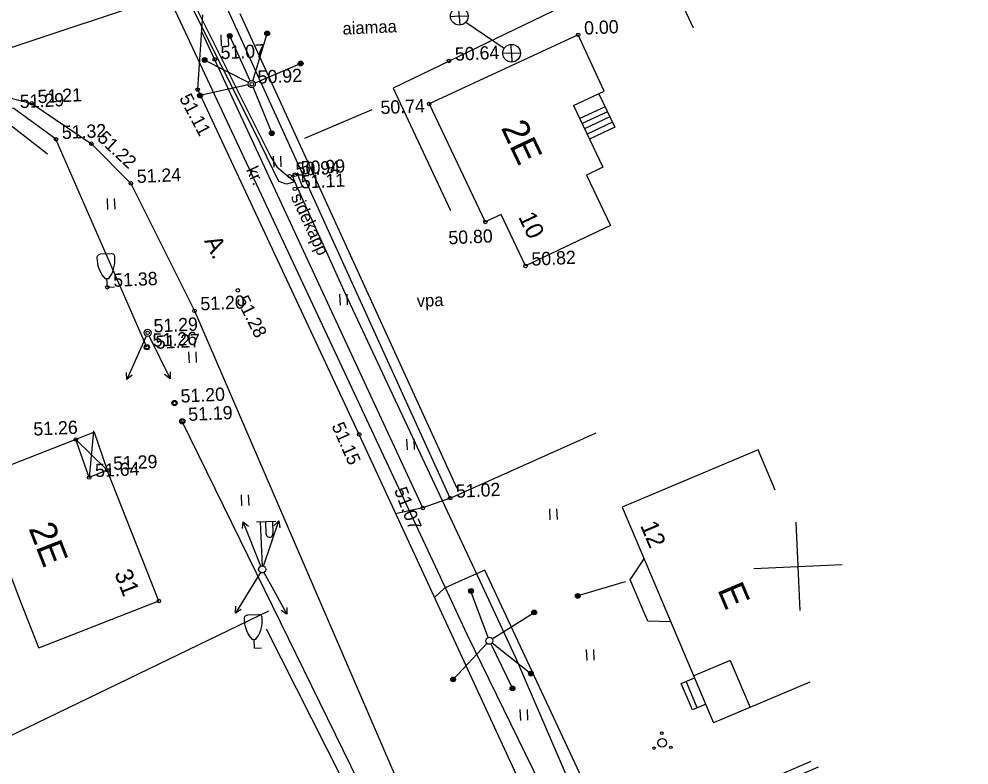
# Model space of a CAD drawing. Extents: x 641368 to 642075, y 6454981 to 6455876.
# Drawn here: x 641780.4 to 641834.1, y 6455219.4 to 6455261.6 of the extents above; entities that cross this region are included whole.
import ezdxf

# ---------------------------------------------------------------- set-up
doc = ezdxf.new("R2010")
doc.units = 0
for name, color, linetype in [('KIHT_1', 7, 'Continuous'), ('KIHT_10', 7, 'Continuous'), ('KIHT_11', 7, 'Continuous'), ('KIHT_12', 7, 'Continuous'), ('KIHT_13', 7, 'Continuous'), ('KIHT_14', 7, 'Continuous'), ('KIHT_2', 7, 'Continuous'), ('KIHT_22', 7, 'Continuous'), ('KIHT_28', 7, 'Continuous'), ('KIHT_3', 7, 'Continuous'), ('KIHT_30', 7, 'Continuous'), ('KIHT_31', 7, 'Continuous'), ('KIHT_4', 7, 'Continuous'), ('KIHT_41', 7, 'Continuous'), ('KIHT_54', 7, 'Continuous'), ('KIHT_57', 7, 'Continuous'), ('KIHT_58', 7, 'Continuous'), ('KIHT_59', 7, 'Continuous'), ('KIHT_61', 7, 'Continuous'), ('KIHT_7', 7, 'Continuous')]:
    doc.layers.add(name, color=color, linetype=linetype)

# ---------------------------------------------------------------- blocks, each defined once
blk = doc.blocks.new('PUNKT')
at = {"layer": 'KIHT_54'}
blk.add_circle((0, 0), 0.1, dxfattribs=at)
blk = doc.blocks.new('KKITPU')
at = {"layer": 'KIHT_10'}
for p, q in [((-0.3, 1.9), (0.3, 1.9)), ((-0.1, 0.5), (0.1, 0.5)), ((0, 0), (0, 0.5)), ((0, 0), (0.4, 0))]:
    blk.add_line(p, q, dxfattribs=at)
for points in [[(-0.1, 0.5), (-0.258, 0.713), (-0.323, 0.825), (-0.4, 1), (-0.461, 1.225), (-0.485, 1.381), (-0.5, 1.7), (-0.498, 1.742), (-0.468, 1.813), (-0.428, 1.85), (-0.3, 1.9)], [(0.1, 0.5), (0.258, 0.713), (0.323, 0.825), (0.4, 1), (0.461, 1.225), (0.485, 1.381), (0.5, 1.7), (0.498, 1.742), (0.468, 1.813), (0.428, 1.85), (0.3, 1.9)]]:
    blk.add_lwpolyline(points, dxfattribs=at)
blk = doc.blocks.new('KSNOLO')
at = {"layer": 'KIHT_13'}
blk.add_line((0.2, 0), (3, 0), dxfattribs=at)
for centre, radius in [((0, 0), 0.2), ((3, 0), 0.136), ((3, 0), 0.121), ((3, 0), 0.107), ((3, 0), 0.0902), ((3, 0), 0.0749), ((3, 0), 0.0616), ((3, 0), 0.0468), ((3, 0), 0.0343), ((3, 0), 0.0209), ((3, 0), 0.0112)]:
    blk.add_circle(centre, radius, dxfattribs=at)
blk = doc.blocks.new('KSNOOL')
at = {"layer": 'KIHT_13'}
blk.add_line((0.2, 0), (3, 0), dxfattribs=at)
for radius in [0.136, 0.121, 0.107, 0.0902, 0.0749, 0.0616, 0.0468, 0.0343, 0.0209, 0.0112]:
    blk.add_circle((3, 0), radius, dxfattribs=at)
blk = doc.blocks.new('KHEIN_')
at = {"layer": 'KIHT_41'}
for p, q in [((0, 0.62), (0, 0)), ((0.406, 0.609), (0.406, 0))]:
    blk.add_line(p, q, dxfattribs=at)
blk = doc.blocks.new('KPQQSA')
at = {"layer": 'KIHT_10'}
for centre, radius in [((0, 0.55), 0.0707), ((0, 0), 0.25), ((-0.476, -0.275), 0.0707), ((0.476, -0.275), 0.0707)]:
    blk.add_circle(centre, radius, dxfattribs=at)
blk = doc.blocks.new('VKANKA')
at = {"layer": 'KIHT_4'}
for q in [(-0.5, 0), (0, 0.5), (0.5, 0), (0, -0.5)]:
    blk.add_line((0, 0), q, dxfattribs=at)
blk.add_circle((0, 0), 0.5, dxfattribs=at)
blk = doc.blocks.new('VSITUG')
at = {"layer": 'KIHT_13'}
blk.add_circle((0, 0), 0.199, dxfattribs=at)
blk = doc.blocks.new('VELTUG')
at = {"layer": 'KIHT_12'}
blk.add_circle((0, 0), 0.2, dxfattribs=at)
blk = doc.blocks.new('VKITPU')
at = {"layer": 'KIHT_10'}
for p, q in [((-0.3, 1.9), (0.3, 1.9)), ((-0.1, 0.5), (0.1, 0.5)), ((0, 0), (0, 0.5)), ((0, 0), (0.4, 0))]:
    blk.add_line(p, q, dxfattribs=at)
for points in [[(-0.1, 0.5), (-0.258, 0.713), (-0.323, 0.825), (-0.4, 1), (-0.461, 1.225), (-0.485, 1.381), (-0.5, 1.7), (-0.498, 1.742), (-0.468, 1.813), (-0.428, 1.85), (-0.3, 1.9)], [(0.1, 0.5), (0.258, 0.713), (0.323, 0.825), (0.4, 1), (0.461, 1.225), (0.485, 1.381), (0.5, 1.7), (0.498, 1.742), (0.468, 1.813), (0.428, 1.85), (0.3, 1.9)]]:
    blk.add_lwpolyline(points, dxfattribs=at)
blk = doc.blocks.new('WMNOOL')
at = {"layer": 'KIHT_12'}
blk.add_line((0.2, 0), (2.9, 0), dxfattribs=at)
blk.add_lwpolyline([(2.536, 0.176), (2.9, 0), (2.531, -0.176)], dxfattribs=at)
blk = doc.blocks.new('VHEIN_')
at = {"layer": 'KIHT_41'}
for p, q in [((0, 0.62), (0, 0)), ((0.406, 0.609), (0.406, 0))]:
    blk.add_line(p, q, dxfattribs=at)
blk = doc.blocks.new('WSNOOL')
at = {"layer": 'KIHT_13'}
blk.add_line((0.2, 0), (3, 0), dxfattribs=at)
for radius in [0.136, 0.121, 0.104, 0.0901, 0.0749, 0.0613, 0.0497, 0.0348, 0.0235, 0.0132, 0.00782]:
    blk.add_circle((3, 0), radius, dxfattribs=at)
blk = doc.blocks.new('KKANKA')
at = {"layer": 'KIHT_4'}
for q in [(-0.5, 0), (0, 0.5), (0.5, 0), (0, -0.5)]:
    blk.add_line((0, 0), q, dxfattribs=at)
blk.add_circle((0, 0), 0.5, dxfattribs=at)
blk = doc.blocks.new('K_AIPN')
at = {"layer": 'KIHT_28'}
blk.add_circle((0, 0), 0.148, dxfattribs=at)
blk = doc.blocks.new('KVPOST')
at = {"layer": 'KIHT_11'}
for p, q in [((-0.2, 2.7), (0.9, 2.7)), ((0, 2.7), (0, 0.2)), ((0.3, 2.7), (0.3, 2)), ((0.7, 2.7), (0.7, 2))]:
    blk.add_line(p, q, dxfattribs=at)
blk.add_circle((0, 0), 0.2, dxfattribs=at)
blk.add_arc((0.5, 2), 0.2, 179.9393, 0.0607, dxfattribs=at)
blk = doc.blocks.new('KMNOLO')
at = {"layer": 'KIHT_12'}
for p, q in [((0.2, 0), (2.9, 0)), ((2.554, 0.176), (2.9, 0)), ((2.9, 0), (2.554, -0.187))]:
    blk.add_line(p, q, dxfattribs=at)
blk.add_circle((0, 0), 0.2, dxfattribs=at)
blk = doc.blocks.new('VAL_O7')
at = {"layer": 'KIHT_7'}
for p, q in [((-0.138, 0.386), (0.16, 0.453)), ((0.125, -0.35), (-0.138, 0.386)), ((0.423, -0.283), (0.16, 0.453)), ((0.125, -0.35), (0.423, -0.283))]:
    blk.add_line(p, q, dxfattribs=at)

msp = doc.modelspace()

# ---------------------------------------------------------------- linework, layer by layer
at = {"layer": 'KIHT_1'}
for p, q in [((641818.543, 6455261.075), (641817.531, 6455263.269)), ((641812.03, 6455260.686), (641812.03, 6455260.686)), ((641813.506, 6455257.501), (641812.03, 6455260.686)), ((641811.763, 6455256.693), (641813.506, 6455257.501)), ((641803.601, 6455256.778), (641803.601, 6455256.778)), ((641811.763, 6455256.693), (641813.424, 6455253.196)), ((641813.424, 6455253.196), (641812.494, 6455252.754)), ((641812.494, 6455252.754), (641813.853, 6455249.891)), ((641807.665, 6455250.522), (641806.772, 6455250.098)), ((641806.772, 6455250.098), (641806.772, 6455250.098)), ((641809.048, 6455247.609), (641807.665, 6455250.522)), ((641813.853, 6455249.891), (641809.048, 6455247.609)), ((641809.048, 6455247.609), (641809.048, 6455247.609)), ((641784.611, 6455238.273), (641784.359, 6455235.633)), ((641783.608, 6455237.785), (641777.795, 6455235.516)), ((641784.636, 6455238.2), (641783.608, 6455237.785)), ((641783.608, 6455237.785), (641783.608, 6455237.785)), ((641784.359, 6455235.633), (641783.608, 6455237.785)), ((641783.608, 6455237.785), (641785.311, 6455236.117)), ((641784.636, 6455238.2), (641785.385, 6455236.049)), ((641822.205, 6455237.198), (641814.522, 6455233.944)), ((641823.169, 6455234.921), (641822.205, 6455237.198)), ((641785.385, 6455236.049), (641784.359, 6455235.633)), ((641784.359, 6455235.633), (641784.359, 6455235.633)), ((641785.385, 6455236.049), (641785.385, 6455236.049)), ((641788.165, 6455228.973), (641785.385, 6455236.049)), ((641780.483, 6455228.629), (641777.795, 6455235.516)), ((641814.522, 6455233.944), (641816.097, 6455230.224)), ((641816.097, 6455230.224), (641819.692, 6455221.735)), ((641781.516, 6455225.981), (641780.483, 6455228.629)), ((641781.516, 6455225.981), (641788.295, 6455228.645)), ((641788.295, 6455228.645), (641788.165, 6455228.973)), ((641788.295, 6455228.645), (641788.295, 6455228.645)), ((641825.134, 6455224.04), (641819.692, 6455221.735))]:
    msp.add_line(p, q, dxfattribs=at)
msp.add_lwpolyline([(641812.03, 6455260.686), (641803.601, 6455256.778), (641806.772, 6455250.098)], dxfattribs=at)
at = {"layer": 'KIHT_10'}
for p, q in [((641805.173, 6455235.007), (641792.911, 6455261.871)), ((641800.358, 6455256.443), (641796.54, 6455254.818)), ((641779.705, 6455255.747), (641782.008, 6455253.951)), ((641785.392, 6455246.405), (641785.392, 6455246.405)), ((641814.514, 6455215.012), (641825.2, 6455219.565))]:
    msp.add_line(p, q, dxfattribs=at)
msp.add_lwpolyline([(641791.522, 6455215.485), (641798.663, 6455218.618), (641794.396, 6455227.046)], dxfattribs=at)
at = {"layer": 'KIHT_12'}
for p, q in [((641787.673, 6455243.825), (641787.673, 6455243.825)), ((641787.69, 6455243.87), (641787.69, 6455243.87)), ((641794.047, 6455230.257), (641793.404, 6455229.208)), ((641794.248, 6455230.253), (641794.79, 6455229.27)), ((641793.404, 6455229.208), (641792.636, 6455227.956)), ((641794.79, 6455229.27), (641795.552, 6455227.889)), ((641792.636, 6455227.956), (641792.658, 6455228.348)), ((641792.967, 6455228.159), (641792.636, 6455227.956)), ((641795.552, 6455227.889), (641795.221, 6455228.102)), ((641795.539, 6455228.277), (641795.552, 6455227.889))]:
    msp.add_line(p, q, dxfattribs=at)
msp.add_circle((641794.152, 6455230.428), 0.2, dxfattribs=at)
msp.add_circle((641794.152, 6455230.428), 0.2, dxfattribs=at)
at = {"layer": 'KIHT_13'}
msp.add_line((641793.558, 6455257.9), (641793.558, 6455257.9), dxfattribs=at)
at = {"layer": 'KIHT_14'}
msp.add_line((641805.679, 6455261.413), (641807.843, 6455259.931), dxfattribs=at)
at = {"layer": 'KIHT_2'}
for p, q in [((641813.197, 6455257.358), (641814.096, 6455255.463)), ((641813.545, 6455256.624), (641812.118, 6455255.947)), ((641813.68, 6455256.34), (641812.253, 6455255.663)), ((641813.817, 6455256.052), (641812.39, 6455255.375)), ((641813.964, 6455255.742), (641812.537, 6455255.064)), ((641814.096, 6455255.463), (641812.669, 6455254.786)), ((641815.194, 6455230.184), (641815.76, 6455231.019)), ((641820.632, 6455225.27), (641818.566, 6455224.395)), ((641820.632, 6455225.27), (641821.758, 6455222.61)), ((641817.853, 6455223.977), (641818.607, 6455224.296)), ((641818.489, 6455222.476), (641817.853, 6455223.977)), ((641818.765, 6455222.593), (641818.129, 6455224.094)), ((641819.243, 6455222.796), (641818.489, 6455222.476))]:
    msp.add_line(p, q, dxfattribs=at)
msp.add_lwpolyline([(641817.268, 6455227.459), (641815.976, 6455227.507), (641814.964, 6455229.846), (641815.194, 6455230.184)], dxfattribs=at)
at = {"layer": 'KIHT_22'}
msp.add_line((641808.502, 6455225.422), (641806.456, 6455229.792), dxfattribs=at)
for points in [[(641690.327, 6455474.817), (641695.967, 6455464.425), (641703.55, 6455449.159), (641708.477, 6455440.447), (641715.975, 6455423.174), (641720.658, 6455413.492), (641732.599, 6455390.117), (641741.863, 6455369.568), (641752.168, 6455347.505), (641758.646, 6455333.531), (641764.568, 6455319.421), (641767.782, 6455311.962), (641773.68, 6455300.707), (641777.898, 6455291.742), (641785.404, 6455274.355), (641789.88, 6455263.295), (641794.625, 6455253.8), (641794.975, 6455253.225), (641796, 6455252.372)], [(641796, 6455252.372), (641795.53, 6455252.232), (641795.087, 6455252.393), (641793.703, 6455255.25), (641789.952, 6455262.703), (641786.815, 6455270.055), (641782.781, 6455278.992), (641778.478, 6455288.248), (641771.104, 6455303.575), (641767.846, 6455310.405), (641760.149, 6455328.889), (641750.432, 6455348.357), (641745.415, 6455359.989), (641736.859, 6455376.697)], [(641804.365, 6455229.699), (641788.838, 6455262.945), (641759.962, 6455253.317), (641714.084, 6455236.621), (641679.376, 6455224.156), (641679.203, 6455224.094)], [(641806.456, 6455229.792), (641798.86, 6455246.023), (641796, 6455252.372)], [(641868.041, 6455100.253), (641863.477, 6455104.221), (641850.432, 6455131.833), (641828.281, 6455179.825), (641815.265, 6455207.254), (641805.748, 6455226.737), (641804.365, 6455229.699)], [(641880.002, 6455107.889), (641864.069, 6455105.901), (641853.229, 6455128.862), (641841.242, 6455154.588), (641824.434, 6455190.614), (641816.357, 6455207.164), (641808.502, 6455225.422)]]:
    msp.add_lwpolyline(points, dxfattribs=at)
at = {"layer": 'KIHT_28'}
for p, q in [((641782.483, 6455254.778), (641782.483, 6455254.778)), ((641787.616, 6455243.013), (641787.616, 6455243.013)), ((641787.794, 6455242.893), (641787.794, 6455242.893)), ((641789.195, 6455239.851), (641789.195, 6455239.851)), ((641789.63, 6455238.811), (641789.63, 6455238.811)), ((641794.306, 6455229.248), (641789.63, 6455238.811)), ((641804.779, 6455234.463), (641813.05, 6455238.164)), ((641804.779, 6455234.463), (641804.779, 6455234.463)), ((641807.01, 6455229.817), (641806.746, 6455230.382)), ((641799.619, 6455218.383), (641794.306, 6455229.248))]:
    msp.add_line(p, q, dxfattribs=at)
for points in [[(641804.779, 6455234.463), (641791.979, 6455262.623), (641808.783, 6455268.653)], [(641787.616, 6455243.013), (641782.483, 6455254.778), (641780.104, 6455256.52), (641777, 6455257.037), (641754.684, 6455249.261)], [(641825.604, 6455219.242), (641814.244, 6455214.312), (641807.01, 6455229.817)]]:
    msp.add_lwpolyline(points, dxfattribs=at)
at = {"layer": 'KIHT_3'}
msp.add_line((641801.553, 6455257.678), (641804.809, 6455250.749), dxfattribs=at)
at = {"layer": 'KIHT_30'}
for p, q in [((641811.611, 6455262.529), (641801.553, 6455257.678)), ((641803.241, 6455233.912), (641790.728, 6455260.87)), ((641791.459, 6455259.296), (641791.459, 6455259.296)), ((641804.723, 6455259.207), (641804.723, 6455259.207)), ((641790.5, 6455257.591), (641790.5, 6455257.591)), ((641781.108, 6455256.808), (641781.108, 6455256.808)), ((641784.485, 6455254.53), (641784.485, 6455254.53)), ((641786.724, 6455252.284), (641786.724, 6455252.284)), ((641790.318, 6455245.07), (641790.318, 6455245.07)), ((641790.318, 6455245.07), (641797.089, 6455229.373)), ((641799.642, 6455238.071), (641799.642, 6455238.071)), ((641803.524, 6455229.661), (641799.642, 6455238.071)), ((641803.241, 6455233.912), (641803.241, 6455233.912)), ((641806.746, 6455230.382), (641805.293, 6455229.74)), ((641797.089, 6455229.373), (641801.73, 6455218.613))]:
    msp.add_line(p, q, dxfattribs=at)
for points in [[(641799.642, 6455238.071), (641790.5, 6455257.591), (641790.795, 6455261.83)], [(641754.369, 6455251.087), (641774.425, 6455257.352), (641777.487, 6455257.722), (641781.108, 6455256.808), (641784.485, 6455254.53), (641786.724, 6455252.284), (641790.318, 6455245.07)], [(641804.779, 6455234.463), (641803.241, 6455233.912), (641801.761, 6455233.585)], [(641814.662, 6455212.469), (641812.516, 6455211.919), (641811.401, 6455212.595), (641803.524, 6455229.661)], [(641805.293, 6455229.74), (641804.456, 6455229.371), (641803.876, 6455228.825)]]:
    msp.add_lwpolyline(points, dxfattribs=at)
at = {"layer": 'KIHT_31'}
msp.add_line((641792.771, 6455246.227), (641792.771, 6455246.227), dxfattribs=at)
at = {"layer": 'KIHT_41'}
msp.add_line((641794.508, 6455228.057), (641769.213, 6455215.853), dxfattribs=at)
at = {"layer": 'KIHT_61'}
for p, q in [((641824.347, 6455233.096), (641824.459, 6455230.598)), ((641824.347, 6455233.096), (641824.459, 6455230.598)), ((641824.347, 6455233.096), (641824.459, 6455230.598)), ((641824.347, 6455233.096), (641824.459, 6455230.598)), ((641824.347, 6455233.096), (641824.459, 6455230.598)), ((641824.347, 6455233.096), (641824.459, 6455230.598)), ((641821.961, 6455230.487), (641826.956, 6455230.71)), ((641821.961, 6455230.487), (641826.956, 6455230.71)), ((641821.961, 6455230.487), (641826.956, 6455230.71)), ((641821.961, 6455230.487), (641826.956, 6455230.71)), ((641821.961, 6455230.487), (641826.956, 6455230.71)), ((641821.961, 6455230.487), (641826.956, 6455230.71)), ((641821.961, 6455230.487), (641826.956, 6455230.71)), ((641821.961, 6455230.487), (641826.956, 6455230.71)), ((641821.961, 6455230.487), (641826.956, 6455230.71)), ((641821.961, 6455230.487), (641826.956, 6455230.71)), ((641821.961, 6455230.487), (641826.956, 6455230.71)), ((641821.961, 6455230.487), (641826.956, 6455230.71)), ((641821.961, 6455230.487), (641826.956, 6455230.71)), ((641821.961, 6455230.487), (641826.956, 6455230.71)), ((641821.961, 6455230.487), (641826.956, 6455230.71)), ((641821.961, 6455230.487), (641826.956, 6455230.71)), ((641821.961, 6455230.487), (641826.956, 6455230.71)), ((641821.961, 6455230.487), (641826.956, 6455230.71)), ((641821.961, 6455230.487), (641826.956, 6455230.71)), ((641821.961, 6455230.487), (641826.956, 6455230.71)), ((641821.961, 6455230.487), (641826.956, 6455230.71)), ((641821.961, 6455230.487), (641826.956, 6455230.71)), ((641821.961, 6455230.487), (641826.956, 6455230.71)), ((641821.961, 6455230.487), (641826.956, 6455230.71)), ((641824.459, 6455230.598), (641824.571, 6455228.101)), ((641824.459, 6455230.598), (641824.571, 6455228.101)), ((641824.459, 6455230.598), (641824.571, 6455228.101)), ((641824.459, 6455230.598), (641824.571, 6455228.101)), ((641824.459, 6455230.598), (641824.571, 6455228.101)), ((641824.459, 6455230.598), (641824.571, 6455228.101))]:
    msp.add_line(p, q, dxfattribs=at)
at = {"layer": 'KIHT_7'}
for p, q in [((641796, 6455252.774), (641796, 6455252.774)), ((641795.705, 6455252.694), (641795.705, 6455252.694)), ((641796.001, 6455251.971), (641796.001, 6455251.971))]:
    msp.add_line(p, q, dxfattribs=at)

# ---------------------------------------------------------------- block references
at = {"layer": 'KIHT_10', "rotation": 2.56399}
for name, p in [('VKITPU', (641785.39, 6455246.4)), ('KKITPU', (641793.72, 6455225.97)), ('KPQQSA', (641816.78, 6455220.61))]:
    msp.add_blockref(name, p, dxfattribs=at)
at = {"layer": 'KIHT_11', "rotation": 2.56399}
msp.add_blockref('KVPOST', (641794.15, 6455230.43), dxfattribs=at)
at = {"layer": 'KIHT_12'}
for xscale, yscale, rotation in [(1.0000003415031018, 1.0000003415031022, -114.17801102572568), (1.0000021618282458, 1.0000021618282453, -63.88705126949713)]:
    msp.add_blockref('WMNOOL', (641787.67, 6455243.82), dxfattribs=dict(at, xscale=xscale, yscale=yscale, rotation=rotation))
for name, p, rotation in [('VELTUG', (641787.67, 6455243.82), 2.56399), ('KMNOLO', (641794.15, 6455230.43), 111.7685617728106), ('KMNOLO', (641794.15, 6455230.43), 71.12730323222206)]:
    msp.add_blockref(name, p, dxfattribs=dict(at, rotation=rotation))
at = {"layer": 'KIHT_13'}
for name, p, xscale, yscale, rotation in [('WSNOOL', (641793.56, 6455257.9), 0.9999970835362044, 0.9999970835362045, 114.54995320496161), ('WSNOOL', (641793.56, 6455257.9), 0.9999950756549818, 0.9999950756549817, 73.07248168377254), ('WSNOOL', (641793.56, 6455257.9), 0.9999979520848298, 0.9999979520848294, 152.92894483599858), ('WSNOOL', (641793.56, 6455257.9), 0.9999960682715227, 0.9999960682715224, 22.926176063003275), ('WSNOOL', (641793.56, 6455257.9), 0.9999962745099502, 0.99999627450995, -167.60379201112792), ('WSNOOL', (641793.56, 6455257.9), 0.9999993272391978, 0.9999993272391978, -67.86560474091004), ('KSNOOL', (641814.88, 6455229.78), 0.9999988259778416, 0.9999988259778417, -163.51029081081046), ('KSNOLO', (641807, 6455226.39), 0.9999984778713982, 0.9999984778713981, 110.21991563954519), ('KSNOLO', (641807, 6455226.39), 0.9999990120819778, 0.999999012081978, 32.30096204959296), ('KSNOLO', (641807, 6455226.39), 1.0000015957437476, 1.0000015957437476, -133.1101046014881), ('KSNOLO', (641807, 6455226.39), 1.0000011621487395, 1.0000011621487395, -38.34220740016738), ('KSNOLO', (641807, 6455226.39), 1.0000015441247878, 1.0000015441247878, -64.05195381643018)]:
    msp.add_blockref(name, p, dxfattribs=dict(at, xscale=xscale, yscale=yscale, rotation=rotation))
at = {"layer": 'KIHT_13', "rotation": 2.56399}
msp.add_blockref('VSITUG', (641793.56, 6455257.9), dxfattribs=at)
at = {"layer": 'KIHT_28', "rotation": 2.56399}
for p in [(641787.62, 6455243.01), (641789.19, 6455239.85), (641789.63, 6455238.81)]:
    msp.add_blockref('K_AIPN', p, dxfattribs=at)
at = {"layer": 'KIHT_31', "rotation": 2.56399}
msp.add_blockref('PUNKT', (641792.77, 6455246.23), dxfattribs=at)
at = {"layer": 'KIHT_4', "rotation": 2.56399}
for name, p in [('VKANKA', (641805.3, 6455261.74)), ('KKANKA', (641808.26, 6455259.65))]:
    msp.add_blockref(name, p, dxfattribs=at)
at = {"layer": 'KIHT_41', "rotation": 2.56399}
for name, p in [('VHEIN_', (641791.83, 6455260.07)), ('VHEIN_', (641794.8, 6455253.2)), ('VHEIN_', (641785.4, 6455250.8)), ('VHEIN_', (641798.56, 6455245.39)), ('VHEIN_', (641790.01, 6455242.12)), ('VHEIN_', (641802.35, 6455237.19)), ('VHEIN_', (641792.98, 6455234.03)), ('KHEIN_', (641810.43, 6455233.24)), ('KHEIN_', (641812.51, 6455225.27)), ('KHEIN_', (641808.76, 6455221.88))]:
    msp.add_blockref(name, p, dxfattribs=at)
at = {"layer": 'KIHT_54', "rotation": 2.56399}
for p in [(641812.03, 6455260.69), (641791.46, 6455259.3), (641804.72, 6455259.21), (641790.5, 6455257.59), (641793.56, 6455257.9), (641781.11, 6455256.81), (641803.6, 6455256.78), (641782.48, 6455254.78), (641784.48, 6455254.53), (641795.7, 6455252.69), (641796, 6455252.77), (641786.72, 6455252.28), (641796, 6455251.97), (641806.77, 6455250.1), (641809.05, 6455247.61), (641785.39, 6455246.4), (641792.77, 6455246.23), (641790.32, 6455245.07), (641787.67, 6455243.82), (641787.62, 6455243.01), (641789.19, 6455239.85), (641789.63, 6455238.81), (641783.61, 6455237.78), (641799.64, 6455238.07), (641785.38, 6455236.05), (641784.36, 6455235.63), (641804.78, 6455234.46), (641803.24, 6455233.91), (641788.3, 6455228.64)]:
    msp.add_blockref('PUNKT', p, dxfattribs=at)
at = {"layer": 'KIHT_7', "rotation": 2.56399}
msp.add_blockref('VAL_O7', (641796, 6455252.37), dxfattribs=at)

# ---------------------------------------------------------------- texts
for s, p in [('0.00', (641812.38, 6455260.7)), ('51.07', (641791.81, 6455259.31)), ('50.64', (641805.07, 6455259.22)), ('50.92', (641793.91, 6455257.92)), ('51.21', (641781.46, 6455256.82)), ('51.29', (641780.45, 6455256.54)), ('51.32', (641782.83, 6455254.79)), ('50.94', (641796.06, 6455252.71)), ('50.99', (641796.35, 6455252.79)), ('51.24', (641787.07, 6455252.3)), ('51.11', (641796.35, 6455251.99)), ('50.82', (641809.4, 6455247.62)), ('51.38', (641785.74, 6455246.42)), ('51.20', (641790.67, 6455245.09)), ('51.26', (641787.97, 6455243.03)), ('51.27', (641788.14, 6455242.91)), ('51.20', (641789.55, 6455239.87)), ('51.19', (641789.98, 6455238.83)), ('51.29', (641785.73, 6455236.06)), ('51.64', (641784.71, 6455235.65)), ('51.02', (641805.13, 6455234.48))]:
    msp.add_text(s, height=0.75, rotation=2.564).set_placement(p)
at = {"layer": 'KIHT_1'}
for s, height, rotation, p in [('2E', 1.5, 295.3984, (641807.64, 6455255.43)), ('10', 1, 295.3984, (641808.62, 6455250.39)), ('2E', 1.5, 291.3212, (641780.92, 6455232.75)), ('12', 1, 292.9531, (641815.52, 6455232.92)), ('31', 1, 291.4544, (641785.77, 6455230.21)), ('E', 1.5, 292.9531, (641819.89, 6455229.29))]:
    msp.add_text(s, height=height, rotation=rotation, dxfattribs=at).set_placement(p)
at = {"layer": 'KIHT_22'}
msp.add_text('sidekapp', height=0.7, rotation=294.8991, dxfattribs=at).set_placement((641795.75, 6455251.53))
at = {"layer": 'KIHT_57'}
for s, rotation, p in [('aiamaa', 2.564, (641798.71, 6455260.7)), ('kr.', 295.0939, (641793.23, 6455253.05)), ('vpa', 2.564, (641802.91, 6455245.28))]:
    msp.add_text(s, height=0.7, rotation=rotation, dxfattribs=at).set_placement(p)
at = {"layer": 'KIHT_58'}
msp.add_text('A.', height=1, rotation=296.4832, dxfattribs=at).set_placement((641790.85, 6455249.03))
at = {"layer": 'KIHT_59'}
for s, rotation, p in [('51.11', 297.9339, (641789.44, 6455257.11)), ('50.74', 2.564, (641800.86, 6455256.2)), ('51.22', 316.8527, (641784.77, 6455254.78)), ('50.80', 2.564, (641804.7, 6455248.83)), ('51.28', 296.7455, (641792.66, 6455245.7)), ('51.29', 2.564, (641788.02, 6455243.84)), ('51.26', 2.564, (641781.22, 6455238)), ('51.15', 293.8793, (641798.06, 6455238.56)), ('51.07', 290.9863, (641801.6, 6455234.92))]:
    msp.add_text(s, height=0.75, rotation=rotation, dxfattribs=at).set_placement(p)

doc.saveas('drawing.dxf')
